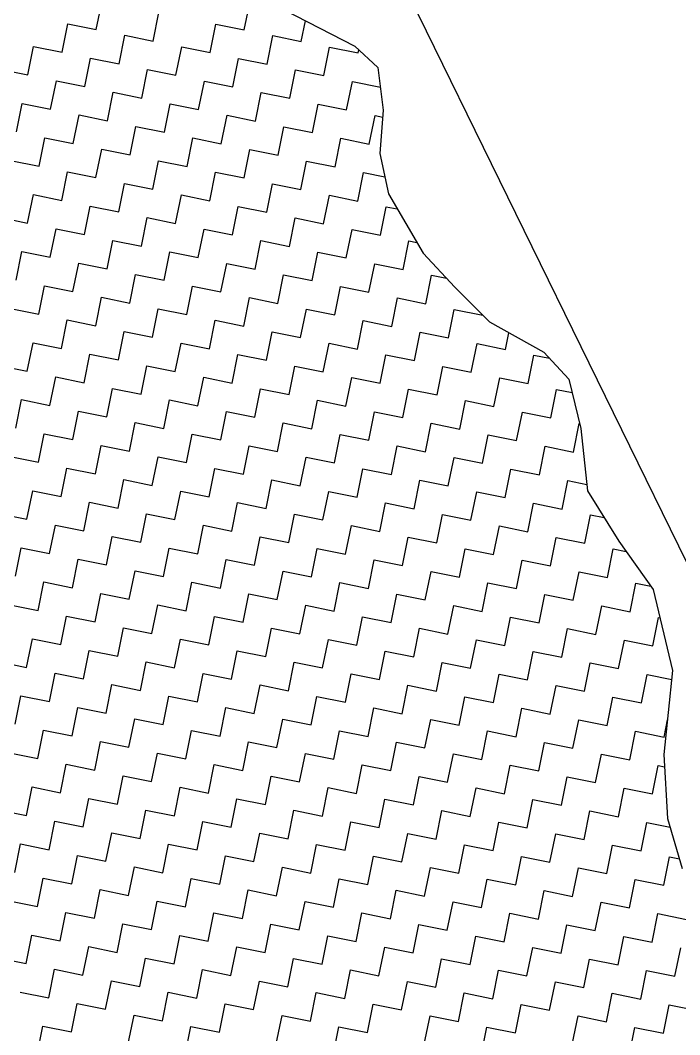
# Model space of a CAD drawing. Header units: metres. Extents: x 278801 to 279668, y 2074665 to 2075564.
# Drawn here: x 279586.3 to 279621.8, y 2075259.2 to 2075313.8 of the extents above; entities that cross this region are included whole.
import ezdxf

# ---------------------------------------------------------------- set-up
doc = ezdxf.new("R2010")
doc.units = ezdxf.units.M
doc.layers.add('POLY_HATCH', color=12, linetype='Continuous')
doc.layers.add('V_BOUND_LINE', color=7, linetype='Continuous')

msp = doc.modelspace()

# ---------------------------------------------------------------- linework, layer by layer
at = {"layer": 'POLY_HATCH'}
for p, q in [((279598.683, 2075315.332), (279604.332, 2075312.408)), ((279604.332, 2075312.408), (279605.586, 2075311.263)), ((279605.586, 2075311.263), (279605.867, 2075308.979)), ((279605.867, 2075308.979), (279605.691, 2075306.639)), ((279605.691, 2075306.639), (279606.144, 2075304.468)), ((279606.144, 2075304.468), (279608.022, 2075301.267)), ((279608.022, 2075301.267), (279609.732, 2075299.436)), ((279609.732, 2075299.436), (279611.585, 2075297.576)), ((279611.585, 2075297.576), (279614.523, 2075295.943)), ((279614.523, 2075295.943), (279615.862, 2075294.484)), ((279615.862, 2075294.484), (279616.514, 2075291.828)), ((279616.514, 2075291.828), (279616.878, 2075288.487)), ((279616.878, 2075288.487), (279618.558, 2075285.771)), ((279618.558, 2075285.771), (279620.409, 2075283.17)), ((279620.409, 2075283.17), (279621.457, 2075278.8)), ((279621.457, 2075278.8), (279620.991, 2075274.29)), ((279620.991, 2075274.29), (279621.184, 2075270.836)), ((279621.184, 2075270.836), (279621.978, 2075268.151))]:
    msp.add_line(p, q, dxfattribs=at)
at = {"layer": 'POLY_HATCH', "linetype": 'Continuous'}
for p, q in [((279590.412, 2075313.31), (279590.722, 2075314.843)), ((279598.385, 2075313.293), (279598.695, 2075314.826)), ((279593.477, 2075312.691), (279593.787, 2075314.223)), ((279588.57, 2075312.088), (279588.88, 2075313.62)), ((279588.88, 2075313.62), (279590.412, 2075313.31)), ((279596.542, 2075312.071), (279596.852, 2075313.603)), ((279596.852, 2075313.603), (279598.385, 2075313.293)), ((279601.45, 2075312.674), (279601.674, 2075313.784)), ((279591.635, 2075311.468), (279591.945, 2075313)), ((279591.945, 2075313), (279593.477, 2075312.691)), ((279599.607, 2075311.451), (279599.917, 2075312.983)), ((279599.917, 2075312.983), (279601.45, 2075312.674)), ((279586.727, 2075310.865), (279587.037, 2075312.398)), ((279587.037, 2075312.398), (279588.57, 2075312.088)), ((279594.7, 2075310.848), (279595.01, 2075312.381)), ((279595.01, 2075312.381), (279596.542, 2075312.071)), ((279602.672, 2075310.831), (279602.982, 2075312.364)), ((279602.982, 2075312.364), (279604.515, 2075312.054)), ((279604.515, 2075312.054), (279604.547, 2075312.212)), ((279589.792, 2075310.245), (279590.102, 2075311.778)), ((279590.102, 2075311.778), (279591.635, 2075311.468)), ((279597.765, 2075310.228), (279598.075, 2075311.761)), ((279598.075, 2075311.761), (279599.607, 2075311.451)), ((279585.195, 2075311.175), (279586.727, 2075310.865)), ((279592.857, 2075309.625), (279593.167, 2075311.158)), ((279593.167, 2075311.158), (279594.7, 2075310.848)), ((279600.83, 2075309.609), (279601.14, 2075311.141)), ((279601.14, 2075311.141), (279602.672, 2075310.831)), ((279587.95, 2075309.023), (279588.26, 2075310.555)), ((279588.26, 2075310.555), (279589.792, 2075310.245)), ((279595.923, 2075309.006), (279596.232, 2075310.538)), ((279596.232, 2075310.538), (279597.765, 2075310.228)), ((279603.895, 2075308.989), (279604.205, 2075310.521)), ((279604.205, 2075310.521), (279605.715, 2075310.216)), ((279591.015, 2075308.403), (279591.325, 2075309.935)), ((279591.325, 2075309.935), (279592.857, 2075309.625)), ((279598.988, 2075308.386), (279599.297, 2075309.918)), ((279599.297, 2075309.918), (279600.83, 2075309.609)), ((279586.108, 2075307.8), (279586.418, 2075309.333)), ((279586.418, 2075309.333), (279587.95, 2075309.023)), ((279594.08, 2075307.783), (279594.39, 2075309.316)), ((279594.39, 2075309.316), (279595.923, 2075309.006)), ((279602.053, 2075307.766), (279602.362, 2075309.299)), ((279602.362, 2075309.299), (279603.895, 2075308.989)), ((279589.173, 2075307.18), (279589.483, 2075308.713)), ((279589.483, 2075308.713), (279591.015, 2075308.403)), ((279597.145, 2075307.163), (279597.455, 2075308.696)), ((279597.455, 2075308.696), (279598.988, 2075308.386)), ((279605.118, 2075307.146), (279605.427, 2075308.679)), ((279605.427, 2075308.679), (279605.838, 2075308.596)), ((279592.238, 2075306.56), (279592.548, 2075308.093)), ((279592.548, 2075308.093), (279594.08, 2075307.783)), ((279600.21, 2075306.544), (279600.52, 2075308.076)), ((279600.52, 2075308.076), (279602.053, 2075307.766)), ((279587.33, 2075305.958), (279587.64, 2075307.49)), ((279587.64, 2075307.49), (279589.173, 2075307.18)), ((279595.303, 2075305.941), (279595.613, 2075307.473)), ((279595.613, 2075307.473), (279597.145, 2075307.163)), ((279603.275, 2075305.924), (279603.585, 2075307.456)), ((279603.585, 2075307.456), (279605.118, 2075307.146)), ((279590.395, 2075305.338), (279590.705, 2075306.87)), ((279590.705, 2075306.87), (279592.238, 2075306.56)), ((279598.368, 2075305.321), (279598.678, 2075306.853)), ((279598.678, 2075306.853), (279600.21, 2075306.544)), ((279585.798, 2075306.268), (279587.33, 2075305.958)), ((279593.46, 2075304.718), (279593.77, 2075306.251)), ((279593.77, 2075306.251), (279595.303, 2075305.941)), ((279601.433, 2075304.701), (279601.743, 2075306.234)), ((279601.743, 2075306.234), (279603.275, 2075305.924)), ((279588.553, 2075304.115), (279588.863, 2075305.648)), ((279588.863, 2075305.648), (279590.395, 2075305.338)), ((279596.525, 2075304.098), (279596.835, 2075305.631)), ((279596.835, 2075305.631), (279598.368, 2075305.321)), ((279604.498, 2075304.081), (279604.808, 2075305.614)), ((279604.808, 2075305.614), (279605.953, 2075305.382)), ((279591.618, 2075303.495), (279591.928, 2075305.028)), ((279591.928, 2075305.028), (279593.46, 2075304.718)), ((279599.59, 2075303.479), (279599.9, 2075305.011)), ((279599.9, 2075305.011), (279601.433, 2075304.701)), ((279586.711, 2075302.893), (279587.02, 2075304.425)), ((279587.02, 2075304.425), (279588.553, 2075304.115)), ((279594.683, 2075302.876), (279594.993, 2075304.408)), ((279594.993, 2075304.408), (279596.525, 2075304.098)), ((279602.655, 2075302.859), (279602.965, 2075304.391)), ((279602.965, 2075304.391), (279604.498, 2075304.081)), ((279589.776, 2075302.273), (279590.085, 2075303.805)), ((279590.085, 2075303.805), (279591.618, 2075303.495)), ((279597.748, 2075302.256), (279598.058, 2075303.788)), ((279598.058, 2075303.788), (279599.59, 2075303.479)), ((279605.72, 2075302.239), (279606.03, 2075303.771)), ((279606.03, 2075303.771), (279606.623, 2075303.652)), ((279585.178, 2075303.202), (279586.711, 2075302.893)), ((279592.841, 2075301.653), (279593.15, 2075303.186)), ((279593.15, 2075303.186), (279594.683, 2075302.876)), ((279600.813, 2075301.636), (279601.123, 2075303.169)), ((279601.123, 2075303.169), (279602.655, 2075302.859)), ((279587.933, 2075301.05), (279588.243, 2075302.583)), ((279588.243, 2075302.583), (279589.776, 2075302.273)), ((279595.906, 2075301.033), (279596.215, 2075302.566)), ((279596.215, 2075302.566), (279597.748, 2075302.256)), ((279603.878, 2075301.016), (279604.188, 2075302.549)), ((279604.188, 2075302.549), (279605.72, 2075302.239)), ((279590.998, 2075300.43), (279591.308, 2075301.963)), ((279591.308, 2075301.963), (279592.841, 2075301.653)), ((279598.971, 2075300.413), (279599.28, 2075301.946)), ((279599.28, 2075301.946), (279600.813, 2075301.636)), ((279606.943, 2075300.397), (279607.253, 2075301.929)), ((279607.253, 2075301.929), (279607.685, 2075301.842)), ((279586.091, 2075299.828), (279586.401, 2075301.36)), ((279586.401, 2075301.36), (279587.933, 2075301.05)), ((279594.063, 2075299.811), (279594.373, 2075301.343)), ((279594.373, 2075301.343), (279595.906, 2075301.033)), ((279602.036, 2075299.794), (279602.346, 2075301.326)), ((279602.346, 2075301.326), (279603.878, 2075301.016)), ((279589.156, 2075299.208), (279589.466, 2075300.74)), ((279589.466, 2075300.74), (279590.998, 2075300.43)), ((279597.128, 2075299.191), (279597.438, 2075300.723)), ((279597.438, 2075300.723), (279598.971, 2075300.413)), ((279605.101, 2075299.174), (279605.411, 2075300.706)), ((279605.411, 2075300.706), (279606.943, 2075300.397)), ((279592.221, 2075298.588), (279592.531, 2075300.121)), ((279592.531, 2075300.121), (279594.063, 2075299.811)), ((279600.193, 2075298.571), (279600.503, 2075300.104)), ((279600.503, 2075300.104), (279602.036, 2075299.794)), ((279608.166, 2075298.554), (279608.476, 2075300.087)), ((279608.476, 2075300.087), (279609.275, 2075299.925)), ((279587.313, 2075297.985), (279587.623, 2075299.518)), ((279587.623, 2075299.518), (279589.156, 2075299.208)), ((279595.286, 2075297.968), (279595.596, 2075299.501)), ((279595.596, 2075299.501), (279597.128, 2075299.191)), ((279603.258, 2075297.951), (279603.568, 2075299.484)), ((279603.568, 2075299.484), (279605.101, 2075299.174)), ((279590.378, 2075297.365), (279590.688, 2075298.898)), ((279590.688, 2075298.898), (279592.221, 2075298.588)), ((279598.351, 2075297.348), (279598.661, 2075298.881)), ((279598.661, 2075298.881), (279600.193, 2075298.571)), ((279606.323, 2075297.332), (279606.633, 2075298.864)), ((279606.633, 2075298.864), (279608.166, 2075298.554)), ((279585.781, 2075298.295), (279587.313, 2075297.985)), ((279593.443, 2075296.746), (279593.753, 2075298.278)), ((279593.753, 2075298.278), (279595.286, 2075297.968)), ((279601.416, 2075296.729), (279601.726, 2075298.261)), ((279601.726, 2075298.261), (279603.258, 2075297.951)), ((279609.388, 2075296.712), (279609.698, 2075298.244)), ((279609.698, 2075298.244), (279611.227, 2075297.935)), ((279588.536, 2075296.143), (279588.846, 2075297.675)), ((279588.846, 2075297.675), (279590.378, 2075297.365)), ((279596.508, 2075296.126), (279596.818, 2075297.658)), ((279596.818, 2075297.658), (279598.351, 2075297.348)), ((279604.481, 2075296.109), (279604.791, 2075297.641)), ((279604.791, 2075297.641), (279606.323, 2075297.332)), ((279591.601, 2075295.523), (279591.911, 2075297.056)), ((279591.911, 2075297.056), (279593.443, 2075296.746)), ((279599.573, 2075295.506), (279599.883, 2075297.039)), ((279599.883, 2075297.039), (279601.416, 2075296.729)), ((279607.546, 2075295.489), (279607.856, 2075297.022)), ((279607.856, 2075297.022), (279609.388, 2075296.712)), ((279612.453, 2075296.092), (279612.635, 2075296.992)), ((279586.694, 2075294.92), (279587.003, 2075296.453)), ((279587.003, 2075296.453), (279588.536, 2075296.143)), ((279594.666, 2075294.903), (279594.976, 2075296.436)), ((279594.976, 2075296.436), (279596.508, 2075296.126)), ((279602.638, 2075294.886), (279602.948, 2075296.419)), ((279602.948, 2075296.419), (279604.481, 2075296.109)), ((279610.611, 2075294.869), (279610.921, 2075296.402)), ((279610.921, 2075296.402), (279612.453, 2075296.092)), ((279589.759, 2075294.3), (279590.068, 2075295.833)), ((279590.068, 2075295.833), (279591.601, 2075295.523)), ((279597.731, 2075294.283), (279598.041, 2075295.816)), ((279598.041, 2075295.816), (279599.573, 2075295.506)), ((279605.704, 2075294.267), (279606.013, 2075295.799)), ((279606.013, 2075295.799), (279607.546, 2075295.489)), ((279613.676, 2075294.25), (279613.986, 2075295.782)), ((279613.986, 2075295.782), (279614.827, 2075295.612)), ((279585.161, 2075295.23), (279586.694, 2075294.92)), ((279592.824, 2075293.681), (279593.134, 2075295.213)), ((279593.134, 2075295.213), (279594.666, 2075294.903)), ((279600.796, 2075293.664), (279601.106, 2075295.196)), ((279601.106, 2075295.196), (279602.638, 2075294.886)), ((279608.769, 2075293.647), (279609.078, 2075295.179)), ((279609.078, 2075295.179), (279610.611, 2075294.869)), ((279587.916, 2075293.078), (279588.226, 2075294.61)), ((279588.226, 2075294.61), (279589.759, 2075294.3)), ((279595.889, 2075293.061), (279596.199, 2075294.593)), ((279596.199, 2075294.593), (279597.731, 2075294.283)), ((279603.861, 2075293.044), (279604.171, 2075294.576)), ((279604.171, 2075294.576), (279605.704, 2075294.267)), ((279611.834, 2075293.027), (279612.143, 2075294.559)), ((279612.143, 2075294.559), (279613.676, 2075294.25)), ((279590.981, 2075292.458), (279591.291, 2075293.99)), ((279591.291, 2075293.99), (279592.824, 2075293.681)), ((279598.954, 2075292.441), (279599.264, 2075293.974)), ((279599.264, 2075293.974), (279600.796, 2075293.664)), ((279606.926, 2075292.424), (279607.236, 2075293.957)), ((279607.236, 2075293.957), (279608.769, 2075293.647)), ((279614.899, 2075292.407), (279615.208, 2075293.94)), ((279615.208, 2075293.94), (279616.037, 2075293.772)), ((279586.074, 2075291.855), (279586.384, 2075293.388)), ((279586.384, 2075293.388), (279587.916, 2075293.078)), ((279594.046, 2075291.838), (279594.356, 2075293.371)), ((279594.356, 2075293.371), (279595.889, 2075293.061)), ((279602.019, 2075291.821), (279602.329, 2075293.354)), ((279602.329, 2075293.354), (279603.861, 2075293.044)), ((279609.991, 2075291.804), (279610.301, 2075293.337)), ((279610.301, 2075293.337), (279611.834, 2075293.027)), ((279589.139, 2075291.235), (279589.449, 2075292.768)), ((279589.449, 2075292.768), (279590.981, 2075292.458)), ((279597.111, 2075291.218), (279597.421, 2075292.751)), ((279597.421, 2075292.751), (279598.954, 2075292.441)), ((279605.084, 2075291.202), (279605.394, 2075292.734)), ((279605.394, 2075292.734), (279606.926, 2075292.424)), ((279613.056, 2075291.185), (279613.366, 2075292.717)), ((279613.366, 2075292.717), (279614.899, 2075292.407)), ((279592.204, 2075290.616), (279592.514, 2075292.148)), ((279592.514, 2075292.148), (279594.046, 2075291.838)), ((279600.176, 2075290.599), (279600.486, 2075292.131)), ((279600.486, 2075292.131), (279602.019, 2075291.821)), ((279608.149, 2075290.582), (279608.459, 2075292.114)), ((279608.459, 2075292.114), (279609.991, 2075291.804)), ((279616.121, 2075290.565), (279616.431, 2075292.097)), ((279616.431, 2075292.097), (279616.449, 2075292.094)), ((279587.296, 2075290.013), (279587.606, 2075291.545)), ((279587.606, 2075291.545), (279589.139, 2075291.235)), ((279595.269, 2075289.996), (279595.579, 2075291.528)), ((279595.579, 2075291.528), (279597.111, 2075291.218)), ((279603.241, 2075289.979), (279603.551, 2075291.511)), ((279603.551, 2075291.511), (279605.084, 2075291.202)), ((279611.214, 2075289.962), (279611.524, 2075291.494)), ((279611.524, 2075291.494), (279613.056, 2075291.185)), ((279590.361, 2075289.393), (279590.671, 2075290.925)), ((279590.671, 2075290.925), (279592.204, 2075290.616)), ((279598.334, 2075289.376), (279598.644, 2075290.909)), ((279598.644, 2075290.909), (279600.176, 2075290.599)), ((279606.306, 2075289.359), (279606.616, 2075290.892)), ((279606.616, 2075290.892), (279608.149, 2075290.582)), ((279614.279, 2075289.342), (279614.589, 2075290.875)), ((279614.589, 2075290.875), (279616.121, 2075290.565)), ((279585.764, 2075290.323), (279587.296, 2075290.013)), ((279593.426, 2075288.773), (279593.736, 2075290.306)), ((279593.736, 2075290.306), (279595.269, 2075289.996)), ((279601.399, 2075288.756), (279601.709, 2075290.289)), ((279601.709, 2075290.289), (279603.241, 2075289.979)), ((279609.371, 2075288.739), (279609.681, 2075290.272)), ((279609.681, 2075290.272), (279611.214, 2075289.962)), ((279588.519, 2075288.17), (279588.829, 2075289.703)), ((279588.829, 2075289.703), (279590.361, 2075289.393)), ((279596.492, 2075288.153), (279596.801, 2075289.686)), ((279596.801, 2075289.686), (279598.334, 2075289.376)), ((279604.464, 2075288.136), (279604.774, 2075289.669)), ((279604.774, 2075289.669), (279606.306, 2075289.359)), ((279612.436, 2075288.12), (279612.746, 2075289.652)), ((279612.746, 2075289.652), (279614.279, 2075289.342)), ((279591.584, 2075287.551), (279591.894, 2075289.083)), ((279591.894, 2075289.083), (279593.426, 2075288.773)), ((279599.557, 2075287.534), (279599.866, 2075289.066)), ((279599.866, 2075289.066), (279601.399, 2075288.756)), ((279607.529, 2075287.517), (279607.839, 2075289.049)), ((279607.839, 2075289.049), (279609.371, 2075288.739)), ((279615.501, 2075287.5), (279615.811, 2075289.032)), ((279615.811, 2075289.032), (279616.842, 2075288.824)), ((279586.677, 2075286.948), (279586.987, 2075288.48)), ((279586.987, 2075288.48), (279588.519, 2075288.17)), ((279594.649, 2075286.931), (279594.959, 2075288.463)), ((279594.959, 2075288.463), (279596.492, 2075288.153)), ((279602.622, 2075286.914), (279602.931, 2075288.446)), ((279602.931, 2075288.446), (279604.464, 2075288.136)), ((279610.594, 2075286.897), (279610.904, 2075288.429)), ((279610.904, 2075288.429), (279612.436, 2075288.12)), ((279589.742, 2075286.328), (279590.052, 2075287.86)), ((279590.052, 2075287.86), (279591.584, 2075287.551)), ((279597.714, 2075286.311), (279598.024, 2075287.844)), ((279598.024, 2075287.844), (279599.557, 2075287.534)), ((279605.687, 2075286.294), (279605.996, 2075287.827)), ((279605.996, 2075287.827), (279607.529, 2075287.517)), ((279613.659, 2075286.277), (279613.969, 2075287.81)), ((279613.969, 2075287.81), (279615.501, 2075287.5)), ((279585.144, 2075287.258), (279586.677, 2075286.948)), ((279592.807, 2075285.708), (279593.117, 2075287.241)), ((279593.117, 2075287.241), (279594.649, 2075286.931)), ((279600.779, 2075285.691), (279601.089, 2075287.224)), ((279601.089, 2075287.224), (279602.622, 2075286.914)), ((279608.752, 2075285.674), (279609.061, 2075287.207)), ((279609.061, 2075287.207), (279610.594, 2075286.897)), ((279616.724, 2075285.657), (279617.034, 2075287.19)), ((279617.034, 2075287.19), (279617.773, 2075287.04)), ((279587.899, 2075285.105), (279588.209, 2075286.638)), ((279588.209, 2075286.638), (279589.742, 2075286.328)), ((279595.872, 2075285.088), (279596.182, 2075286.621)), ((279596.182, 2075286.621), (279597.714, 2075286.311)), ((279603.844, 2075285.071), (279604.154, 2075286.604)), ((279604.154, 2075286.604), (279605.687, 2075286.294)), ((279611.817, 2075285.055), (279612.127, 2075286.587)), ((279612.127, 2075286.587), (279613.659, 2075286.277)), ((279590.964, 2075284.486), (279591.274, 2075286.018)), ((279591.274, 2075286.018), (279592.807, 2075285.708)), ((279598.937, 2075284.469), (279599.247, 2075286.001)), ((279599.247, 2075286.001), (279600.779, 2075285.691)), ((279606.909, 2075284.452), (279607.219, 2075285.984)), ((279607.219, 2075285.984), (279608.752, 2075285.674)), ((279614.882, 2075284.435), (279615.192, 2075285.967)), ((279615.192, 2075285.967), (279616.724, 2075285.657)), ((279586.057, 2075283.883), (279586.367, 2075285.415)), ((279586.367, 2075285.415), (279587.899, 2075285.105)), ((279594.029, 2075283.866), (279594.339, 2075285.398)), ((279594.339, 2075285.398), (279595.872, 2075285.088)), ((279602.002, 2075283.849), (279602.312, 2075285.381)), ((279602.312, 2075285.381), (279603.844, 2075285.071)), ((279609.974, 2075283.832), (279610.284, 2075285.364)), ((279610.284, 2075285.364), (279611.817, 2075285.055)), ((279617.947, 2075283.815), (279618.257, 2075285.347)), ((279618.257, 2075285.347), (279618.961, 2075285.205)), ((279589.122, 2075283.263), (279589.432, 2075284.795)), ((279589.432, 2075284.795), (279590.964, 2075284.486)), ((279597.094, 2075283.246), (279597.404, 2075284.778)), ((279597.404, 2075284.778), (279598.937, 2075284.469)), ((279605.067, 2075283.229), (279605.377, 2075284.762)), ((279605.377, 2075284.762), (279606.909, 2075284.452)), ((279613.039, 2075283.212), (279613.349, 2075284.745)), ((279613.349, 2075284.745), (279614.882, 2075284.435)), ((279592.187, 2075282.643), (279592.497, 2075284.176)), ((279592.497, 2075284.176), (279594.029, 2075283.866)), ((279600.159, 2075282.626), (279600.469, 2075284.159)), ((279600.469, 2075284.159), (279602.002, 2075283.849)), ((279608.132, 2075282.609), (279608.442, 2075284.142)), ((279608.442, 2075284.142), (279609.974, 2075283.832)), ((279616.104, 2075282.592), (279616.414, 2075284.125)), ((279616.414, 2075284.125), (279617.947, 2075283.815)), ((279587.28, 2075282.04), (279587.589, 2075283.573)), ((279587.589, 2075283.573), (279589.122, 2075283.263)), ((279595.252, 2075282.023), (279595.562, 2075283.556)), ((279595.562, 2075283.556), (279597.094, 2075283.246)), ((279603.224, 2075282.006), (279603.534, 2075283.539)), ((279603.534, 2075283.539), (279605.067, 2075283.229)), ((279611.197, 2075281.99), (279611.507, 2075283.522)), ((279611.507, 2075283.522), (279613.039, 2075283.212)), ((279619.169, 2075281.973), (279619.479, 2075283.505)), ((279619.479, 2075283.505), (279620.286, 2075283.342)), ((279590.345, 2075281.421), (279590.654, 2075282.953)), ((279590.654, 2075282.953), (279592.187, 2075282.643)), ((279598.317, 2075281.404), (279598.627, 2075282.936)), ((279598.627, 2075282.936), (279600.159, 2075282.626)), ((279606.289, 2075281.387), (279606.599, 2075282.919)), ((279606.599, 2075282.919), (279608.132, 2075282.609)), ((279614.262, 2075281.37), (279614.572, 2075282.902)), ((279614.572, 2075282.902), (279616.104, 2075282.592)), ((279585.747, 2075282.35), (279587.28, 2075282.04)), ((279593.41, 2075280.801), (279593.719, 2075282.333)), ((279593.719, 2075282.333), (279595.252, 2075282.023)), ((279601.382, 2075280.784), (279601.692, 2075282.316)), ((279601.692, 2075282.316), (279603.224, 2075282.006)), ((279609.354, 2075280.767), (279609.664, 2075282.299)), ((279609.664, 2075282.299), (279611.197, 2075281.99)), ((279617.327, 2075280.75), (279617.637, 2075282.282)), ((279617.637, 2075282.282), (279619.169, 2075281.973)), ((279588.502, 2075280.198), (279588.812, 2075281.73)), ((279588.812, 2075281.73), (279590.345, 2075281.421)), ((279596.475, 2075280.181), (279596.784, 2075281.713)), ((279596.784, 2075281.713), (279598.317, 2075281.404)), ((279604.447, 2075280.164), (279604.757, 2075281.697)), ((279604.757, 2075281.697), (279606.289, 2075281.387)), ((279612.419, 2075280.147), (279612.729, 2075281.68)), ((279612.729, 2075281.68), (279614.262, 2075281.37)), ((279620.392, 2075280.13), (279620.702, 2075281.663)), ((279620.702, 2075281.663), (279620.774, 2075281.648)), ((279591.567, 2075279.578), (279591.877, 2075281.111)), ((279591.877, 2075281.111), (279593.41, 2075280.801)), ((279599.54, 2075279.561), (279599.849, 2075281.094)), ((279599.849, 2075281.094), (279601.382, 2075280.784)), ((279607.512, 2075279.544), (279607.822, 2075281.077)), ((279607.822, 2075281.077), (279609.354, 2075280.767)), ((279615.484, 2075279.527), (279615.794, 2075281.06)), ((279615.794, 2075281.06), (279617.327, 2075280.75)), ((279586.66, 2075278.975), (279586.97, 2075280.508)), ((279586.97, 2075280.508), (279588.502, 2075280.198)), ((279594.632, 2075278.958), (279594.942, 2075280.491)), ((279594.942, 2075280.491), (279596.475, 2075280.181)), ((279602.605, 2075278.941), (279602.915, 2075280.474)), ((279602.915, 2075280.474), (279604.447, 2075280.164)), ((279610.577, 2075278.924), (279610.887, 2075280.457)), ((279610.887, 2075280.457), (279612.419, 2075280.147)), ((279618.55, 2075278.908), (279618.859, 2075280.44)), ((279618.859, 2075280.44), (279620.392, 2075280.13)), ((279589.725, 2075278.355), (279590.035, 2075279.888)), ((279590.035, 2075279.888), (279591.567, 2075279.578)), ((279597.697, 2075278.339), (279598.007, 2075279.871)), ((279598.007, 2075279.871), (279599.54, 2075279.561)), ((279605.67, 2075278.322), (279605.98, 2075279.854)), ((279605.98, 2075279.854), (279607.512, 2075279.544)), ((279613.642, 2075278.305), (279613.952, 2075279.837)), ((279613.952, 2075279.837), (279615.484, 2075279.527)), ((279585.127, 2075279.285), (279586.66, 2075278.975)), ((279592.79, 2075277.736), (279593.1, 2075279.268)), ((279593.1, 2075279.268), (279594.632, 2075278.958)), ((279600.762, 2075277.719), (279601.072, 2075279.251)), ((279601.072, 2075279.251), (279602.605, 2075278.941)), ((279608.735, 2075277.702), (279609.045, 2075279.234)), ((279609.045, 2075279.234), (279610.577, 2075278.924)), ((279616.707, 2075277.685), (279617.017, 2075279.217)), ((279617.017, 2075279.217), (279618.55, 2075278.908)), ((279587.882, 2075277.133), (279588.192, 2075278.665)), ((279588.192, 2075278.665), (279589.725, 2075278.355)), ((279595.855, 2075277.116), (279596.165, 2075278.648)), ((279596.165, 2075278.648), (279597.697, 2075278.339)), ((279603.827, 2075277.099), (279604.137, 2075278.632)), ((279604.137, 2075278.632), (279605.67, 2075278.322)), ((279611.8, 2075277.082), (279612.11, 2075278.615)), ((279612.11, 2075278.615), (279613.642, 2075278.305)), ((279619.772, 2075277.065), (279620.082, 2075278.598)), ((279620.082, 2075278.598), (279621.408, 2075278.33)), ((279590.947, 2075276.513), (279591.257, 2075278.046)), ((279591.257, 2075278.046), (279592.79, 2075277.736)), ((279598.92, 2075276.496), (279599.23, 2075278.029)), ((279599.23, 2075278.029), (279600.762, 2075277.719)), ((279606.892, 2075276.479), (279607.202, 2075278.012)), ((279607.202, 2075278.012), (279608.735, 2075277.702)), ((279614.865, 2075276.462), (279615.175, 2075277.995)), ((279615.175, 2075277.995), (279616.707, 2075277.685)), ((279586.04, 2075275.91), (279586.35, 2075277.443)), ((279586.35, 2075277.443), (279587.882, 2075277.133)), ((279594.012, 2075275.893), (279594.322, 2075277.426)), ((279594.322, 2075277.426), (279595.855, 2075277.116)), ((279601.985, 2075275.876), (279602.295, 2075277.409)), ((279602.295, 2075277.409), (279603.827, 2075277.099)), ((279609.957, 2075275.859), (279610.267, 2075277.392)), ((279610.267, 2075277.392), (279611.8, 2075277.082)), ((279617.93, 2075275.843), (279618.24, 2075277.375)), ((279618.24, 2075277.375), (279619.772, 2075277.065)), ((279589.105, 2075275.29), (279589.415, 2075276.823)), ((279589.415, 2075276.823), (279590.947, 2075276.513)), ((279597.077, 2075275.274), (279597.387, 2075276.806)), ((279597.387, 2075276.806), (279598.92, 2075276.496)), ((279605.05, 2075275.257), (279605.36, 2075276.789)), ((279605.36, 2075276.789), (279606.892, 2075276.479)), ((279613.022, 2075275.24), (279613.332, 2075276.772)), ((279613.332, 2075276.772), (279614.865, 2075276.462)), ((279592.17, 2075274.671), (279592.48, 2075276.203)), ((279592.48, 2075276.203), (279594.012, 2075275.893)), ((279600.142, 2075274.654), (279600.452, 2075276.186)), ((279600.452, 2075276.186), (279601.985, 2075275.876)), ((279608.115, 2075274.637), (279608.425, 2075276.169)), ((279608.425, 2075276.169), (279609.957, 2075275.859)), ((279616.087, 2075274.62), (279616.397, 2075276.152)), ((279616.397, 2075276.152), (279617.93, 2075275.843)), ((279620.995, 2075275.223), (279621.184, 2075276.157)), ((279587.263, 2075274.068), (279587.572, 2075275.6)), ((279587.572, 2075275.6), (279589.105, 2075275.29)), ((279595.235, 2075274.051), (279595.545, 2075275.583)), ((279595.545, 2075275.583), (279597.077, 2075275.274)), ((279603.207, 2075274.034), (279603.517, 2075275.567)), ((279603.517, 2075275.567), (279605.05, 2075275.257)), ((279611.18, 2075274.017), (279611.49, 2075275.55)), ((279611.49, 2075275.55), (279613.022, 2075275.24)), ((279619.152, 2075274), (279619.462, 2075275.533)), ((279619.462, 2075275.533), (279620.995, 2075275.223)), ((279590.328, 2075273.448), (279590.637, 2075274.981)), ((279590.637, 2075274.981), (279592.17, 2075274.671)), ((279598.3, 2075273.431), (279598.61, 2075274.964)), ((279598.61, 2075274.964), (279600.142, 2075274.654)), ((279606.272, 2075273.414), (279606.582, 2075274.947)), ((279606.582, 2075274.947), (279608.115, 2075274.637)), ((279614.245, 2075273.397), (279614.555, 2075274.93)), ((279614.555, 2075274.93), (279616.087, 2075274.62)), ((279585.73, 2075274.378), (279587.263, 2075274.068)), ((279593.393, 2075272.828), (279593.703, 2075274.361)), ((279593.703, 2075274.361), (279595.235, 2075274.051)), ((279601.365, 2075272.811), (279601.675, 2075274.344)), ((279601.675, 2075274.344), (279603.207, 2075274.034)), ((279609.338, 2075272.794), (279609.647, 2075274.327)), ((279609.647, 2075274.327), (279611.18, 2075274.017)), ((279617.31, 2075272.778), (279617.62, 2075274.31)), ((279617.62, 2075274.31), (279619.152, 2075274)), ((279588.485, 2075272.225), (279588.795, 2075273.758)), ((279588.795, 2075273.758), (279590.328, 2075273.448)), ((279596.458, 2075272.209), (279596.768, 2075273.741)), ((279596.768, 2075273.741), (279598.3, 2075273.431)), ((279604.43, 2075272.192), (279604.74, 2075273.724)), ((279604.74, 2075273.724), (279606.272, 2075273.414)), ((279612.403, 2075272.175), (279612.712, 2075273.707)), ((279612.712, 2075273.707), (279614.245, 2075273.397)), ((279620.375, 2075272.158), (279620.685, 2075273.69)), ((279620.685, 2075273.69), (279621.028, 2075273.621)), ((279591.55, 2075271.606), (279591.86, 2075273.138)), ((279591.86, 2075273.138), (279593.393, 2075272.828)), ((279599.523, 2075271.589), (279599.833, 2075273.121)), ((279599.833, 2075273.121), (279601.365, 2075272.811)), ((279607.495, 2075271.572), (279607.805, 2075273.104)), ((279607.805, 2075273.104), (279609.338, 2075272.794)), ((279615.468, 2075271.555), (279615.777, 2075273.087)), ((279615.777, 2075273.087), (279617.31, 2075272.778)), ((279586.643, 2075271.003), (279586.953, 2075272.535)), ((279586.953, 2075272.535), (279588.485, 2075272.225)), ((279594.615, 2075270.986), (279594.925, 2075272.518)), ((279594.925, 2075272.518), (279596.458, 2075272.209)), ((279602.588, 2075270.969), (279602.898, 2075272.501)), ((279602.898, 2075272.501), (279604.43, 2075272.192)), ((279610.56, 2075270.952), (279610.87, 2075272.485)), ((279610.87, 2075272.485), (279612.403, 2075272.175)), ((279618.533, 2075270.935), (279618.842, 2075272.468)), ((279618.842, 2075272.468), (279620.375, 2075272.158)), ((279589.708, 2075270.383), (279590.018, 2075271.916)), ((279590.018, 2075271.916), (279591.55, 2075271.606)), ((279597.68, 2075270.366), (279597.99, 2075271.899)), ((279597.99, 2075271.899), (279599.523, 2075271.589)), ((279605.653, 2075270.349), (279605.963, 2075271.882)), ((279605.963, 2075271.882), (279607.495, 2075271.572)), ((279613.625, 2075270.332), (279613.935, 2075271.865)), ((279613.935, 2075271.865), (279615.468, 2075271.555)), ((279585.11, 2075271.313), (279586.643, 2075271.003)), ((279592.773, 2075269.763), (279593.083, 2075271.296)), ((279593.083, 2075271.296), (279594.615, 2075270.986)), ((279600.745, 2075269.746), (279601.055, 2075271.279)), ((279601.055, 2075271.279), (279602.588, 2075270.969)), ((279608.718, 2075269.729), (279609.028, 2075271.262)), ((279609.028, 2075271.262), (279610.56, 2075270.952)), ((279616.69, 2075269.712), (279617, 2075271.245)), ((279617, 2075271.245), (279618.533, 2075270.935)), ((279587.865, 2075269.16), (279588.175, 2075270.693)), ((279588.175, 2075270.693), (279589.708, 2075270.383)), ((279595.838, 2075269.143), (279596.148, 2075270.676)), ((279596.148, 2075270.676), (279597.68, 2075270.366)), ((279603.81, 2075269.127), (279604.12, 2075270.659)), ((279604.12, 2075270.659), (279605.653, 2075270.349)), ((279611.783, 2075269.11), (279612.093, 2075270.642)), ((279612.093, 2075270.642), (279613.625, 2075270.332)), ((279619.755, 2075269.093), (279620.065, 2075270.625)), ((279620.065, 2075270.625), (279621.321, 2075270.371)), ((279590.93, 2075268.541), (279591.24, 2075270.073)), ((279591.24, 2075270.073), (279592.773, 2075269.763)), ((279598.903, 2075268.524), (279599.213, 2075270.056)), ((279599.213, 2075270.056), (279600.745, 2075269.746)), ((279606.875, 2075268.507), (279607.185, 2075270.039)), ((279607.185, 2075270.039), (279608.718, 2075269.729)), ((279614.848, 2075268.49), (279615.158, 2075270.022)), ((279615.158, 2075270.022), (279616.69, 2075269.712)), ((279586.023, 2075267.938), (279586.333, 2075269.47)), ((279586.333, 2075269.47), (279587.865, 2075269.16)), ((279593.995, 2075267.921), (279594.305, 2075269.453)), ((279594.305, 2075269.453), (279595.838, 2075269.143)), ((279601.968, 2075267.904), (279602.278, 2075269.436)), ((279602.278, 2075269.436), (279603.81, 2075269.127)), ((279609.94, 2075267.887), (279610.25, 2075269.42)), ((279610.25, 2075269.42), (279611.783, 2075269.11)), ((279617.913, 2075267.87), (279618.223, 2075269.403)), ((279618.223, 2075269.403), (279619.755, 2075269.093)), ((279589.088, 2075267.318), (279589.398, 2075268.851)), ((279589.398, 2075268.851), (279590.93, 2075268.541)), ((279597.061, 2075267.301), (279597.37, 2075268.834)), ((279597.37, 2075268.834), (279598.903, 2075268.524)), ((279605.033, 2075267.284), (279605.343, 2075268.817)), ((279605.343, 2075268.817), (279606.875, 2075268.507)), ((279613.005, 2075267.267), (279613.315, 2075268.8)), ((279613.315, 2075268.8), (279614.848, 2075268.49)), ((279620.978, 2075267.25), (279621.288, 2075268.783)), ((279621.288, 2075268.783), (279621.823, 2075268.675)), ((279592.153, 2075266.698), (279592.463, 2075268.231)), ((279592.463, 2075268.231), (279593.995, 2075267.921)), ((279600.126, 2075266.681), (279600.435, 2075268.214)), ((279600.435, 2075268.214), (279601.968, 2075267.904)), ((279608.098, 2075266.664), (279608.408, 2075268.197)), ((279608.408, 2075268.197), (279609.94, 2075267.887)), ((279616.07, 2075266.647), (279616.38, 2075268.18)), ((279616.38, 2075268.18), (279617.913, 2075267.87)), ((279587.246, 2075266.095), (279587.556, 2075267.628)), ((279587.556, 2075267.628), (279589.088, 2075267.318)), ((279595.218, 2075266.078), (279595.528, 2075267.611)), ((279595.528, 2075267.611), (279597.061, 2075267.301)), ((279603.191, 2075266.062), (279603.5, 2075267.594)), ((279603.5, 2075267.594), (279605.033, 2075267.284)), ((279611.163, 2075266.045), (279611.473, 2075267.577)), ((279611.473, 2075267.577), (279613.005, 2075267.267)), ((279619.135, 2075266.028), (279619.445, 2075267.56)), ((279619.445, 2075267.56), (279620.978, 2075267.25)), ((279590.311, 2075265.476), (279590.621, 2075267.008)), ((279590.621, 2075267.008), (279592.153, 2075266.698)), ((279598.283, 2075265.459), (279598.593, 2075266.991)), ((279598.593, 2075266.991), (279600.126, 2075266.681)), ((279606.256, 2075265.442), (279606.565, 2075266.974)), ((279606.565, 2075266.974), (279608.098, 2075266.664)), ((279614.228, 2075265.425), (279614.538, 2075266.957)), ((279614.538, 2075266.957), (279616.07, 2075266.647)), ((279585.713, 2075266.405), (279587.246, 2075266.095)), ((279593.376, 2075264.856), (279593.686, 2075266.388)), ((279593.686, 2075266.388), (279595.218, 2075266.078)), ((279601.348, 2075264.839), (279601.658, 2075266.371)), ((279601.658, 2075266.371), (279603.191, 2075266.062)), ((279609.321, 2075264.822), (279609.63, 2075266.355)), ((279609.63, 2075266.355), (279611.163, 2075266.045)), ((279617.293, 2075264.805), (279617.603, 2075266.338)), ((279617.603, 2075266.338), (279619.135, 2075266.028)), ((279588.468, 2075264.253), (279588.778, 2075265.786)), ((279588.778, 2075265.786), (279590.311, 2075265.476)), ((279596.441, 2075264.236), (279596.751, 2075265.769)), ((279596.751, 2075265.769), (279598.283, 2075265.459)), ((279604.413, 2075264.219), (279604.723, 2075265.752)), ((279604.723, 2075265.752), (279606.256, 2075265.442)), ((279612.386, 2075264.202), (279612.696, 2075265.735)), ((279612.696, 2075265.735), (279614.228, 2075265.425)), ((279620.358, 2075264.185), (279620.668, 2075265.718)), ((279620.668, 2075265.718), (279622.2, 2075265.408)), ((279591.533, 2075263.633), (279591.843, 2075265.166)), ((279591.843, 2075265.166), (279593.376, 2075264.856)), ((279599.506, 2075263.616), (279599.816, 2075265.149)), ((279599.816, 2075265.149), (279601.348, 2075264.839)), ((279607.478, 2075263.599), (279607.788, 2075265.132)), ((279607.788, 2075265.132), (279609.321, 2075264.822)), ((279615.451, 2075263.582), (279615.761, 2075265.115)), ((279615.761, 2075265.115), (279617.293, 2075264.805)), ((279586.626, 2075263.03), (279586.936, 2075264.563)), ((279586.936, 2075264.563), (279588.468, 2075264.253)), ((279594.598, 2075263.013), (279594.908, 2075264.546)), ((279594.908, 2075264.546), (279596.441, 2075264.236)), ((279602.571, 2075262.997), (279602.881, 2075264.529)), ((279602.881, 2075264.529), (279604.413, 2075264.219)), ((279610.543, 2075262.98), (279610.853, 2075264.512)), ((279610.853, 2075264.512), (279612.386, 2075264.202)), ((279618.516, 2075262.963), (279618.826, 2075264.495)), ((279618.826, 2075264.495), (279620.358, 2075264.185)), ((279589.691, 2075262.411), (279590.001, 2075263.943)), ((279590.001, 2075263.943), (279591.533, 2075263.633)), ((279597.663, 2075262.394), (279597.973, 2075263.926)), ((279597.973, 2075263.926), (279599.506, 2075263.616)), ((279605.636, 2075262.377), (279605.946, 2075263.909)), ((279605.946, 2075263.909), (279607.478, 2075263.599)), ((279613.608, 2075262.36), (279613.918, 2075263.892)), ((279613.918, 2075263.892), (279615.451, 2075263.582)), ((279621.581, 2075262.343), (279621.891, 2075263.875)), ((279585.093, 2075263.34), (279586.626, 2075263.03)), ((279592.756, 2075261.791), (279593.066, 2075263.323)), ((279593.066, 2075263.323), (279594.598, 2075263.013)), ((279600.728, 2075261.774), (279601.038, 2075263.306)), ((279601.038, 2075263.306), (279602.571, 2075262.997)), ((279608.701, 2075261.757), (279609.011, 2075263.289)), ((279609.011, 2075263.289), (279610.543, 2075262.98)), ((279616.673, 2075261.74), (279616.983, 2075263.273)), ((279616.983, 2075263.273), (279618.516, 2075262.963)), ((279587.849, 2075261.188), (279588.158, 2075262.72)), ((279588.158, 2075262.72), (279589.691, 2075262.411)), ((279595.821, 2075261.171), (279596.131, 2075262.704)), ((279596.131, 2075262.704), (279597.663, 2075262.394)), ((279603.793, 2075261.154), (279604.103, 2075262.687)), ((279604.103, 2075262.687), (279605.636, 2075262.377)), ((279611.766, 2075261.137), (279612.076, 2075262.67)), ((279612.076, 2075262.67), (279613.608, 2075262.36)), ((279619.738, 2075261.12), (279620.048, 2075262.653)), ((279620.048, 2075262.653), (279621.581, 2075262.343)), ((279590.914, 2075260.568), (279591.223, 2075262.101)), ((279591.223, 2075262.101), (279592.756, 2075261.791)), ((279598.886, 2075260.551), (279599.196, 2075262.084)), ((279599.196, 2075262.084), (279600.728, 2075261.774)), ((279606.858, 2075260.534), (279607.168, 2075262.067)), ((279607.168, 2075262.067), (279608.701, 2075261.757)), ((279614.831, 2075260.517), (279615.141, 2075262.05)), ((279615.141, 2075262.05), (279616.673, 2075261.74)), ((279586.316, 2075261.498), (279587.849, 2075261.188)), ((279593.979, 2075259.948), (279594.288, 2075261.481)), ((279594.288, 2075261.481), (279595.821, 2075261.171)), ((279601.951, 2075259.931), (279602.261, 2075261.464)), ((279602.261, 2075261.464), (279603.793, 2075261.154)), ((279609.923, 2075259.915), (279610.233, 2075261.447)), ((279610.233, 2075261.447), (279611.766, 2075261.137)), ((279617.896, 2075259.898), (279618.206, 2075261.43)), ((279618.206, 2075261.43), (279619.738, 2075261.12)), ((279589.071, 2075259.346), (279589.381, 2075260.878)), ((279589.381, 2075260.878), (279590.914, 2075260.568)), ((279597.044, 2075259.329), (279597.353, 2075260.861)), ((279597.353, 2075260.861), (279598.886, 2075260.551)), ((279605.016, 2075259.312), (279605.326, 2075260.844)), ((279605.326, 2075260.844), (279606.858, 2075260.534)), ((279612.988, 2075259.295), (279613.298, 2075260.827)), ((279613.298, 2075260.827), (279614.831, 2075260.517)), ((279620.961, 2075259.278), (279621.271, 2075260.81)), ((279621.271, 2075260.81), (279622.803, 2075260.5)), ((279592.136, 2075258.726), (279592.446, 2075260.258)), ((279592.446, 2075260.258), (279593.979, 2075259.948)), ((279600.109, 2075258.709), (279600.418, 2075260.241)), ((279600.418, 2075260.241), (279601.951, 2075259.931)), ((279608.081, 2075258.692), (279608.391, 2075260.224)), ((279608.391, 2075260.224), (279609.923, 2075259.915)), ((279616.053, 2075258.675), (279616.363, 2075260.208)), ((279616.363, 2075260.208), (279617.896, 2075259.898)), ((279587.229, 2075258.123), (279587.539, 2075259.655)), ((279587.539, 2075259.655), (279589.071, 2075259.346)), ((279595.201, 2075258.106), (279595.511, 2075259.639)), ((279595.511, 2075259.639), (279597.044, 2075259.329)), ((279603.174, 2075258.089), (279603.484, 2075259.622)), ((279603.484, 2075259.622), (279605.016, 2075259.312)), ((279611.146, 2075258.072), (279611.456, 2075259.605)), ((279611.456, 2075259.605), (279612.988, 2075259.295)), ((279619.119, 2075258.055), (279619.428, 2075259.588)), ((279619.428, 2075259.588), (279620.961, 2075259.278))]:
    msp.add_line(p, q, dxfattribs=at)
at = {"layer": 'V_BOUND_LINE', "ltscale": 10}
msp.add_line((279592.038, 2075346.231), (279631.826, 2075264.963), dxfattribs=at)

doc.saveas('drawing.dxf')
